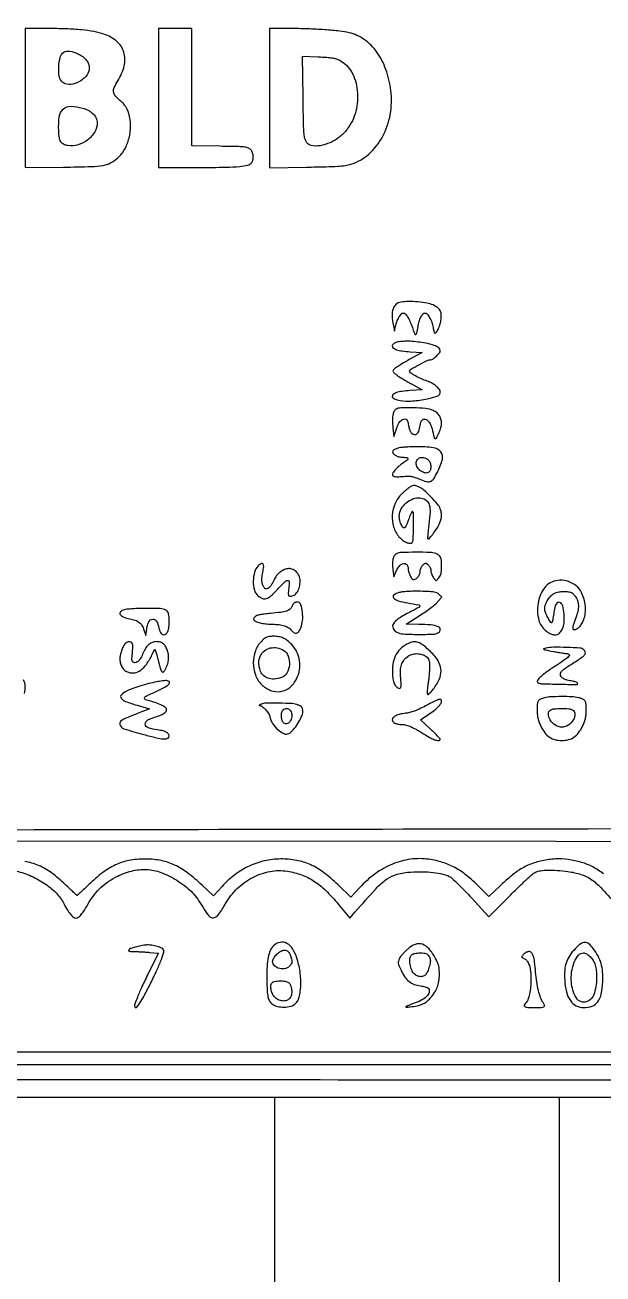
# Model space of a CAD drawing. Extents: x 8694 to 20248, y -4045 to 2404.
# Drawn here: x 16191 to 16624, y 1451 to 2386 of the extents above; entities that cross this region are included whole.
import ezdxf

# ---------------------------------------------------------------- set-up
doc = ezdxf.new("R2010")
doc.units = 0
doc.header["$MEASUREMENT"] = 0

msp = doc.modelspace()

# ---------------------------------------------------------------- linework, layer by layer
for points in [[(17154.08, 1784.58, 0.000056), (16535.22, 1783.66, 0.00011), (16044.21, 1782.76, 0.000012), (15622.27, 1781.89, 0.010904), (15602.16, 1781.41, 0.002847), (15593.45, 1780.96, 0.031703), (15590.01, 1780.55, 0.096658), (15588.26, 1779.86, 0.180943), (15587.37, 1778.66, 0.065836), (15587.11, 1776.99, 0.000374), (15586.76, 1761.02, 0.001592), (15586.43, 1742.79, 0.001011), (15586.17, 1721.56), (15585.58, 1666.56), (15575.83, 1656.56, 0.015065), (15568.13, 1648.17, 0.02801), (15562.49, 1640.86, 0.033962), (15558.88, 1634.74, 0.11674)], [(16706.83, 1616.65, -0.000074), (16292.85, 1616.75, -0.000235), (16016.67, 1616.99, -0.000209)], [(16190.27, 1885.24, 0.066076), (16190.86, 1890.86, 0.114842), (16189.68, 1895.38, 0.044119)], [(16624.09, 1750.15, 0.046636), (16616.05, 1755.42, 0.050955), (16607.67, 1758.82, 0.036288), (16597.76, 1760.94, 0.046426), (16588.05, 1761.38, 0.042443), (16578.13, 1760.06, 0.042824), (16568.65, 1757.1, 0.049514), (16560.3, 1752.67, 0.021259), (16557.77, 1750.83, 0.006976), (16554.2, 1747.91, 0.006936), (16550.32, 1744.56, 0.007791), (16546.69, 1741.23), (16538.17, 1733.17), (16530.75, 1740.73, 0.028734), (16521.62, 1749.02, 0.045279), (16512.82, 1754.91, 0.04885), (16503.63, 1758.81, 0.041419), (16493.34, 1761.12, 0.068497), (16479.6, 1761.14, 0.06347), (16465.99, 1757.49, 0.060032), (16453.07, 1750.28, 0.050613), (16441.4, 1739.84), (16434.91, 1732.73), (16425.1, 1742.15, 0.030277), (16414.33, 1751.29, 0.055414), (16404.41, 1757.13, 0.060957), (16394.14, 1760.32, 0.045711), (16382.33, 1761.35, 0.054399), (16370.26, 1759.98, 0.053891), (16358.73, 1756.04, 0.052361), (16348.02, 1749.59, 0.04622), (16338.38, 1740.82), (16331.93, 1733.75), (16323.63, 1741.56, 0.026607), (16312.66, 1750.84, 0.051497), (16302.84, 1756.79, 0.059093), (16292.98, 1760.11, 0.04877), (16281.94, 1761.32, 0.042291), (16269.91, 1760.44, 0.061551), (16259.7, 1757.5, 0.057828), (16250.07, 1752, 0.032462), (16239.73, 1743.31, -0.001841), (16236.01, 1739.76, -0.002978), (16232.81, 1736.78, -0.000512), (16229.96, 1734.16, -0.189376), (16229.71, 1734.06, -0.187172), (16229.45, 1734.16, -0.000642), (16226.94, 1736.49, -0.003326), (16224.11, 1739.15, -0.002065), (16220.82, 1742.31, 0.034179), (16210.66, 1750.9, 0.057097), (16200.95, 1756.45, 0.059657), (16190.55, 1759.51, 0.041326)], [(16182.83, 1752.66, -0.04839), (16194.05, 1749.16, -0.044736), (16204.7, 1743.51, -0.047195), (16213.53, 1736.48, -0.078765), (16219.25, 1728.93, 0.014158), (16222.18, 1723.79, 0.031523), (16224.76, 1720.09, 0.04028), (16226.98, 1717.72, 0.186332), (16228.7, 1717.06, 0.161047), (16230.6, 1717.69, 0.056044), (16232.74, 1719.68, 0.035364), (16235.3, 1723.14, 0.010952), (16238.67, 1728.7, -0.036883), (16242.86, 1734.87, -0.039209), (16247.84, 1740.23, -0.038959), (16253.62, 1744.77, -0.035509), (16260.22, 1748.52, -0.054528), (16272.01, 1752.65, -0.078894), (16283.01, 1753.43, -0.075959), (16294.01, 1750.75, -0.046736), (16305.83, 1744.54, -0.024559), (16311.62, 1740.35, -0.036), (16316.23, 1736.08, -0.035601), (16320.22, 1731.15, -0.023313), (16324.12, 1724.97, 0.044493), (16328.48, 1718.68, 0.269496), (16332.06, 1717.37, 0.196946), (16335.8, 1719.74, 0.024928), (16341.05, 1727.98, -0.071891), (16349.76, 1739.19, -0.071311), (16361.31, 1747.51, -0.07384), (16374.34, 1752.03, -0.087195), (16387.37, 1752.2, -0.046725), (16398, 1749.44, -0.056652), (16407.22, 1744.86, -0.050068), (16416.01, 1737.84, -0.026888), (16425.41, 1727.6), (16434.09, 1717.07), (16438.21, 1721.81, -0.006771), (16453.74, 1739.18, -0.051649), (16461.94, 1746.44, -0.09279), (16469.44, 1749.94, -0.046155), (16479.83, 1751.6, -0.021871), (16488.27, 1751.8, -0.02317), (16496.54, 1751.24, -0.024553), (16503.72, 1750.06, -0.065839), (16508.58, 1748.33, -0.065741), (16510.73, 1746.84, -0.007612), (16515.01, 1742.83, -0.008953), (16520.02, 1737.82, -0.006854), (16525.31, 1732.18), (16538.3, 1717.96), (16553.95, 1733.84, -0.005529), (16560.2, 1740.04, -0.007314), (16566.03, 1745.55, -0.005432), (16571.02, 1750.01, -0.069277), (16573.11, 1751.39, -0.075813), (16576.97, 1752.55, -0.029033), (16582.56, 1753.01, -0.024738), (16589.47, 1752.84, -0.015542), (16597.5, 1751.98, -0.040721), (16607.24, 1749.82, -0.073971), (16614.58, 1746.31, -0.053177), (16622.04, 1740.01, -0.012699), (16632.97, 1727.98, 0.002851)], [(15556.89, 1596.71, 0.033438), (15562.08, 1584.07, 0.052387), (15568.32, 1574.14, 0.0578), (15575.98, 1566.42, 0.0538), (15585.38, 1560.44, 0.013896), (15589.97, 1558.32, 0.039854), (15593.3, 1557.2, 0.038186), (15596.85, 1556.6, 0.011933), (15602.23, 1556.24, 0.01101), (15607.44, 1556.13, 0.031813), (15611.04, 1556.36, 0.035374), (15614.37, 1557.03, 0.016429), (15618.58, 1558.34, 0.038851), (15625.31, 1561.28, 0.03123), (15632.04, 1565.43, 0.030005), (15638.48, 1570.58, 0.028865), (15644.34, 1576.53), (15650.07, 1583.06), (15859.95, 1583.06), (16690.61, 1583.06)]]:
    msp.add_lwpolyline(points, format="xyb")
for points in [[(16190.83, 2330.99), (16190.83, 2278.92), (16219.58, 2279.31, 0.003577), (16240.49, 2279.75, 0.035015), (16249.28, 2280.61, 0.079244), (16254.89, 2282.51, 0.059449), (16260.26, 2286.21, 0.087139), (16265.38, 2292.6, 0.064985), (16268.66, 2301.03, 0.062676), (16269.75, 2310.34, 0.068679), (16268.43, 2319.34, 0.026463), (16267.36, 2322.4, 0.049939), (16266.14, 2324.71, 0.047025), (16264.43, 2326.82, 0.020892), (16261.81, 2329.27, -0.037912), (16258.23, 2332.86, -0.153151), (16257.03, 2335.67, -0.136414), (16257.58, 2338.86, -0.027777), (16260.33, 2343.94, 0.078616), (16265.05, 2355.21, 0.133574), (16264.78, 2365.35, 0.143969), (16259.5, 2373.45, 0.097404), (16249.83, 2378.9, 0.036027), (16242.47, 2380.75, 0.019159), (16233.16, 2382.02, 0.015656), (16221.69, 2382.79, 0.00854), (16207.58, 2383.04), (16190.83, 2383.06)], [(16290.83, 2331.06), (16290.83, 2279.06), (16321.08, 2279.08, 0.003113), (16341.31, 2279.23, 0.019507), (16351.64, 2279.77, 0.037261), (16357.68, 2280.78, 0.1766), (16360.55, 2282.7, 0.099049), (16361.53, 2284.82, 0.075895), (16361.75, 2287.38, 0.07323), (16361.19, 2289.97, 0.080499), (16359.92, 2292.2, 0.119563), (16358.1, 2293.59, 0.074746), (16355.5, 2294.29, 0.023603), (16350.67, 2294.63, 0.001614), (16336.92, 2294.88), (16315.83, 2295.2), (16315.83, 2339.13), (16315.83, 2383.06), (16303.33, 2383.06), (16290.83, 2383.06)], [(16373.83, 2330.97), (16373.83, 2278.87), (16401.58, 2279.3, 0.002248), (16416.36, 2279.6, 0.010093), (16425.01, 2279.99, 0.017024), (16430.74, 2280.56, 0.042956), (16434.83, 2281.46, 0.106043), (16448.29, 2289.1, 0.086885), (16458.58, 2302.09, 0.080957), (16464.37, 2318.71, 0.075026), (16464.8, 2336.75, 0.053372), (16461.08, 2352.51, 0.072012), (16454.28, 2365.46, 0.08134), (16444.89, 2374.78, 0.096315), (16433.52, 2379.96, 0.033214), (16426.62, 2381.14, 0.008391), (16415.28, 2382.12, 0.008504), (16402.22, 2382.8, 0.00838), (16389.08, 2383.04), (16373.83, 2383.06)], [(16230.41, 2364.16, -0.052091), (16233.94, 2362.09, -0.069244), (16236.61, 2359.49, -0.077036), (16238.26, 2356.51, -0.088285), (16238.83, 2353.31, -0.158892), (16237.2, 2348.3, -0.091299), (16232.55, 2343.9, -0.089149), (16226.51, 2341.36, -0.140624), (16220.95, 2341.69, -0.110328), (16218.49, 2343.22, -0.108914), (16216.9, 2345.66, -0.074037), (16216.11, 2349.34, -0.02649), (16216.05, 2354.72, -0.055764), (16217.12, 2361.59, -0.182921), (16219.77, 2365.25, -0.192238), (16224.08, 2366.14, -0.062212)], [(16426.52, 2359.25, -0.150455), (16435.39, 2350.53, -0.097686), (16439.69, 2336.7, -0.089411), (16438.56, 2321.13, -0.099391), (16432.03, 2307.56, -0.066332), (16426.41, 2301.86, -0.060099), (16419.3, 2297.61, -0.06326), (16411.8, 2295.35, -0.095933), (16405.01, 2295.52, -0.187238), (16401.92, 2297.57, -0.113389), (16400.23, 2301.69, -0.034486), (16399.45, 2310.06, -0.002857), (16399.03, 2331.94), (16398.63, 2362.31), (16410.48, 2361.87, -0.006834), (16416.79, 2361.54, -0.024172), (16420.83, 2361.08, -0.036482), (16423.82, 2360.37, -0.042542)], [(16233.81, 2323.47, -0.047573), (16238.47, 2321.59, -0.075281), (16241.94, 2319.06, -0.090515), (16244.08, 2316.01, -0.108002), (16244.83, 2312.59, -0.132338), (16242.98, 2305.73, -0.095245), (16237.75, 2299.72, -0.092402), (16230.5, 2295.94, -0.114746), (16222.93, 2295.43, -0.065764), (16219.57, 2296.44, -0.149885), (16217.59, 2298.18, -0.1034), (16216.51, 2301.19, -0.02239), (16215.98, 2306.72, -0.047849), (16216.44, 2316.97, -0.170547), (16219.43, 2322.72, -0.19706), (16225.02, 2324.86, -0.066276)], [(16472.35, 2178.23, 0.134036), (16468.66, 2176.52, 0.141587), (16466.44, 2173.21, 0.091955), (16465.79, 2167.98, 0.033541), (16466.72, 2160.56), (16467.5, 2156.56), (16468.25, 2160.19, -0.044134), (16469.28, 2163.6, -0.04103), (16470.91, 2166.87, -0.041633), (16472.72, 2169.37, -0.218303), (16474.23, 2170.06, -0.223222), (16475.76, 2169.34, -0.038541), (16477.65, 2166.67, -0.034431), (16479.58, 2162.85, -0.021657), (16481.33, 2158.16, 0.017063), (16482.68, 2154.46, 0.426206), (16483.58, 2154.1, 0.243901), (16484.4, 2155.12, 0.009996), (16485.22, 2159.91, -0.033727), (16486.07, 2163.75, -0.045931), (16487.38, 2167.04, -0.054368), (16488.89, 2169.36, -0.224709), (16490.37, 2170.06, -0.221045), (16492.03, 2169.29, -0.046806), (16493.89, 2166.6, -0.04451), (16495.49, 2163.06, -0.046721), (16496.41, 2159.34, 0.018465), (16496.72, 2157.7, 0.028714), (16497.12, 2156.32, 0.027979), (16497.54, 2155.29, 0.287929), (16497.92, 2155.06, 0.265124), (16499.06, 2155.71, 0.029964), (16500.48, 2158.47, 0.033392), (16501.72, 2161.91, 0.036165), (16502.46, 2165.39, 0.052983), (16502.57, 2169.18, 0.109498), (16501.72, 2172.01, 0.108968), (16499.75, 2174.21, 0.052145), (16496.44, 2176.11, 0.062281), (16491.96, 2177.46, 0.020025), (16485.06, 2178.35, 0.020575), (16477.91, 2178.68, 0.043041)], [(16468.58, 2147.9, 0.0414), (16467.52, 2147.41, 0.049774), (16466.64, 2146.78, 0.057413), (16466.02, 2146.11, 0.15799), (16465.83, 2145.51, 0.23969), (16466.65, 2143.89, 0.079234), (16469.1, 2142.64, 0.046657), (16473.22, 2141.72, 0.015804), (16479.33, 2141.13), (16488.33, 2140.56), (16478.6, 2135.17, 0.006326), (16474.76, 2132.97, 0.007975), (16471.27, 2130.84, 0.006524), (16468.4, 2128.97, 0.061469), (16467.29, 2128.02, 0.053711), (16466.5, 2126.93, 0.231434), (16466.45, 2126.15, 0.124589), (16467.05, 2125.33, 0.012244), (16469.01, 2123.81, 0.018133), (16470.81, 2122.57, 0.005076), (16473.7, 2120.78, 0.005113), (16477.02, 2118.82, 0.005359), (16480.33, 2116.96), (16488.33, 2112.56), (16479.33, 2111.98, 0.01579), (16473.19, 2111.4, 0.04728), (16469.09, 2110.47, 0.081091), (16466.65, 2109.21, 0.237098), (16465.83, 2107.57, 0.197245), (16466.08, 2106.95, 0.052893), (16466.92, 2106.26, 0.044887), (16468.13, 2105.62, 0.032542), (16469.58, 2105.11, 0.07731), (16478.22, 2104.1, 0.036321), (16489.42, 2105.34, 0.031099), (16499.47, 2107.86, 0.326813), (16501.83, 2111.08, 0.175143), (16501.12, 2113.04, 0.047024), (16498.73, 2115.41, 0.044813), (16495.53, 2117.61, 0.050277), (16492.1, 2119.09, -0.028676), (16487.73, 2120.77, -0.023831), (16483.3, 2123.03, -0.017051), (16479.54, 2125.36, -0.250923), (16478.83, 2126.68, -0.271388), (16479.53, 2127.88, -0.005654), (16485.85, 2131.33, -0.00925), (16492.04, 2134.47, -0.113271), (16494.61, 2135.06, 0.162992), (16496.34, 2135.64, 0.030442), (16498.93, 2137.85, 0.030096), (16501.23, 2140.36, 0.172283), (16501.83, 2142.03, 0.23032), (16500.97, 2143.8, 0.064244), (16498.25, 2145.42, 0.04452), (16493.97, 2146.84, 0.019882), (16488.14, 2147.96, 0.015794), (16481.98, 2148.7, 0.022862), (16476.51, 2148.94, 0.026231), (16471.93, 2148.68, 0.060542)], [(16468.66, 2098.02, 0.156162), (16467.17, 2096.38, 0.064664), (16466.3, 2093.48, 0.046787), (16466.01, 2089.43, 0.022154), (16466.36, 2084.2), (16467.1, 2077.56), (16469.07, 2083.38, -0.018786), (16470.11, 2086.12, -0.041731), (16471.16, 2088.1, -0.055869), (16472.26, 2089.47, -0.088086), (16473.51, 2090.32, -0.087955), (16475.38, 2090.8, -0.233745), (16476.62, 2090.3, -0.123409), (16477.49, 2088.65, -0.019801), (16478.21, 2085.05, 0.049677), (16478.93, 2082.32, 0.095285), (16480.11, 2080.39, 0.126041), (16481.66, 2079.36, 0.131355), (16483.49, 2079.23, 0.163573), (16484.6, 2079.86, 0.084009), (16485.46, 2081.22, 0.040499), (16486.26, 2083.69, 0.00768), (16487.3, 2088.31, -0.249717), (16489.15, 2090.54, -0.283794), (16491.86, 2090.09, -0.11197), (16494.77, 2086.09, -0.064504), (16496.41, 2080.34, 0.020075), (16496.73, 2078.7, 0.030961), (16497.14, 2077.32, 0.031608), (16497.59, 2076.3, 0.279846), (16497.99, 2076.06, 0.280653), (16499.15, 2076.77, 0.018371), (16500.9, 2080.48, 0.025778), (16502.35, 2084.45, 0.073112), (16502.81, 2087.36, 0.072993), (16502.36, 2090.6, 0.080386), (16501, 2093.45, 0.079066), (16498.78, 2095.77, 0.067631), (16495.85, 2097.44, 0.07583), (16490.92, 2098.58, 0.014067), (16481.6, 2099.05, 0.011438), (16472.23, 2099.04, 0.126688)], [(16470.13, 2068.95, 0.024651), (16468.85, 2068.51, 0.026818), (16467.66, 2067.96, 0.02765), (16466.7, 2067.38, 0.105212), (16466.22, 2066.88, 0.307928), (16466.28, 2065.38, 0.09307), (16468.05, 2063.76, 0.069389), (16470.88, 2062.49, 0.070413), (16473.94, 2062.06, -0.029569), (16476.86, 2061.89, -0.333599), (16477.65, 2061.13, -0.278103), (16477.21, 2060.02, -0.024049), (16474.58, 2058.21, 0.034671), (16471.19, 2055.77, 0.038526), (16468.29, 2052.97, 0.039677), (16466.31, 2050.33, 0.237232), (16466.15, 2048.67, 0.179357), (16466.78, 2047.95, 0.092266), (16467.95, 2047.57, 0.043859), (16469.94, 2047.5, 0.008597), (16473.53, 2047.73, -0.016386), (16477.45, 2047.93, -0.043821), (16480.23, 2047.74, -0.043889), (16482.94, 2047.06, -0.016479), (16486.6, 2045.66, 0.032356), (16491.64, 2043.91, 0.163027), (16494.57, 2044.07, 0.154865), (16496.9, 2045.97, 0.02838), (16499.71, 2050.85, 0.050623), (16503.41, 2060.54, 0.241459), (16502.21, 2066.15, 0.193361), (16496.59, 2069.26, 0.032735), (16484.11, 2069.97, 0.007557), (16479.75, 2069.87, 0.008482), (16475.55, 2069.63, 0.007895), (16472, 2069.32, 0.044383)], [(16492.83, 2060.06, -0.103436), (16494.18, 2057.99, -0.079547), (16494.76, 2055.34, -0.084698), (16494.47, 2052.8, -0.150033), (16493.33, 2051.06, -0.217556), (16490.66, 2050.34, -0.113587), (16487.42, 2051.67, -0.100072), (16484.77, 2054.49, -0.139719), (16483.83, 2057.79, -0.168271), (16484.72, 2060.37, -0.16583), (16487.02, 2061.86, -0.141713), (16490.06, 2061.76, -0.11777)], [(16479.33, 2039.9, 0.038564), (16478.29, 2039.22, 0.009008), (16476.66, 2037.92, 0.009236), (16474.83, 2036.35, 0.008946), (16473.04, 2034.69, 0.098052), (16468.06, 2027.56, 0.087283), (16465.9, 2018.76, 0.08908), (16466.88, 2009.91, 0.108346), (16470.91, 2002.62, 0.047061), (16473.59, 2000.09, 0.062962), (16476.47, 1998.37, 0.08123), (16479.02, 1997.73, 0.221477), (16480.72, 1998.35, 0.189453), (16481.57, 2000.3, 0.004984), (16481.82, 2009.92, 0.004844), (16481.89, 2019.56, 0.198172), (16481.1, 2021.45, 0.47904), (16480.71, 2021.41, 0.024463), (16479.97, 2020.13, 0.02413), (16479.14, 2018.28, 0.013164), (16478.28, 2015.93, -0.01428), (16477.4, 2013.51, -0.019917), (16476.46, 2011.4, -0.016751), (16475.57, 2009.75, -0.182749), (16475, 2009.28, -0.35218), (16473.59, 2009.81, -0.049496), (16472.17, 2012.82, -0.047888), (16471.24, 2016.56, -0.08377), (16471.3, 2019.74, -0.109045), (16473.39, 2024.67, -0.081814), (16477.56, 2028.86, -0.084021), (16482.74, 2031.4, -0.126993), (16487.73, 2031.58, -0.11614), (16491.51, 2029.76, -0.153855), (16493.62, 2026.6, -0.084297), (16494.22, 2021.26, -0.018662), (16493.37, 2012.06, 0.00503), (16492.88, 2008, 0.007882), (16492.56, 2004.5, 0.003062), (16492.34, 2001.51, 0.218438), (16492.51, 2001.06, 0.43027), (16493.44, 2001.09, 0.013291), (16496.15, 2004.35, 0.021914), (16498.86, 2008.1, 0.032523), (16500.86, 2011.63, 0.036111), (16502.15, 2014.87, 0.056587), (16502.73, 2017.81, 0.060795), (16502.61, 2020.65, 0.050246), (16501.82, 2023.57, 0.08557), (16499.76, 2027.06, 0.016945), (16494.86, 2032.44, 0.017117), (16489.6, 2037.48, 0.082434), (16486.11, 2039.7, 0.01289), (16483.61, 2040.68, 0.079939), (16482.26, 2040.94, 0.104274), (16481.06, 2040.72, 0.029177)], [(16365.47, 1980.79, 0.128572), (16362.72, 1976.09, 0.066166), (16361.75, 1969.3, 0.067137), (16362.58, 1962.63, 0.151628), (16365.25, 1958.37, 0.084192), (16368.55, 1956.38, 0.173509), (16371.51, 1956.29, 0.105708), (16374.86, 1958.23, 0.02143), (16379.79, 1963.07, -0.00827), (16385.35, 1968.84, -0.169373), (16387.5, 1969.88, -0.448382), (16388.61, 1968.9, -0.02898), (16388.33, 1964.06, 0.007526), (16387.98, 1960.66, 0.061408), (16388.04, 1959.11, 0.181582), (16388.47, 1958.36, 0.174854), (16389.29, 1958.06, 0.137815), (16392.34, 1958.91, 0.113484), (16394.76, 1961.28, 0.088966), (16396.31, 1965.02, 0.054067), (16396.83, 1969.79, 0.108247), (16396.05, 1973.34, 0.094453), (16393.83, 1976.45, 0.100116), (16390.76, 1978.39, 0.140163), (16387.54, 1978.66, 0.058222), (16384.32, 1977.63, 0.065538), (16381.56, 1975.92, 0.062198), (16379.23, 1973.46, 0.045328), (16377.28, 1970.24, -0.020803), (16375.24, 1966.45, -0.071926), (16373.49, 1964.29, -0.148685), (16371.93, 1963.54, -0.215582), (16370.48, 1963.94, -0.114489), (16369.09, 1965.76, -0.072023), (16368.35, 1968.34, -0.055408), (16368.27, 1971.68, -0.029457), (16368.87, 1975.78, 0.023781), (16369.57, 1980.2, 0.17828), (16369.07, 1982.23, 0.393003), (16367.74, 1982.54, 0.065652)], [(16469.13, 1989.86, 0.139383), (16467.41, 1988.34, 0.086024), (16466.37, 1985.83, 0.061551), (16466.01, 1982.31, 0.02915), (16466.38, 1977.77), (16467.11, 1972.56), (16468.9, 1976.74, -0.04769), (16470.6, 1979.85, -0.090981), (16472.59, 1981.88, -0.13815), (16474.6, 1982.59, -0.191396), (16476.39, 1982.01, -0.061286), (16476.94, 1981.42, -0.044075), (16477.41, 1980.66, -0.044591), (16477.72, 1979.84, -0.069813), (16477.83, 1979.09, 0.063153), (16478.13, 1976.69, 0.037728), (16479.05, 1973.98, 0.035935), (16480.26, 1971.63, 0.165896), (16481.42, 1970.66, 0.219983), (16483.1, 1970.77, 0.089538), (16484.92, 1972.25, 0.077949), (16486.34, 1974.51, 0.101017), (16486.83, 1976.9, -0.059432), (16486.97, 1978.13, -0.042113), (16487.41, 1979.45, -0.042446), (16488.06, 1980.66, -0.065029), (16488.83, 1981.56, -0.020664), (16490.11, 1982.63, -0.164695), (16490.83, 1982.87, -0.164695), (16491.55, 1982.63, -0.020664), (16492.83, 1981.56, -0.063334), (16493.59, 1980.67, -0.041931), (16494.24, 1979.48, -0.041851), (16494.68, 1978.19, -0.061905), (16494.83, 1977.02, 0.059137), (16494.97, 1975.8, 0.03446), (16495.41, 1974.39, 0.034002), (16496.06, 1973.02, 0.048247), (16496.83, 1971.92), (16498.83, 1969.56), (16500.83, 1971.92, 0.061266), (16501.79, 1973.39, 0.05724), (16502.4, 1975.09, 0.042177), (16502.72, 1977.29, 0.015819), (16502.81, 1980.42, 0.015432), (16502.66, 1984.99, 0.090133), (16502.08, 1987.31, 0.139887), (16500.84, 1988.78, 0.057001), (16498.49, 1990, 0.084162), (16494.22, 1990.84, 0.008017), (16483.55, 1990.96, 0.007103), (16472.78, 1990.76, 0.104638)], [(16585.33, 1968.66, 0.099969), (16581.03, 1965.62, 0.072345), (16577.66, 1960.82, 0.064097), (16575.48, 1954.65, 0.051035), (16574.7, 1947.62, 0.044248), (16575.13, 1942.33, 0.066222), (16576.51, 1937.91, 0.071518), (16578.89, 1934.25, 0.062776), (16582.3, 1931.22, 0.064437), (16585.68, 1929.49, 0.128854), (16588.64, 1929.24, 0.145066), (16591.12, 1930.46, 0.09075), (16593.08, 1933.06, 0.089879), (16594.59, 1938.23, 0.047598), (16594.65, 1944.94, 0.046765), (16593.56, 1950.97, 0.237299), (16591.33, 1953.42, 0.227283), (16589.85, 1953.3, 0.13852), (16588.61, 1952.02, 0.067866), (16587.61, 1949.33, 0.020307), (16586.82, 1945.02, -0.00644), (16586.45, 1942.62, -0.009373), (16586.06, 1940.51, -0.005473), (16585.68, 1938.76, -0.14088), (16585.44, 1938.34, -0.471764), (16584.66, 1938.42, -0.017244), (16582.85, 1941.31, -0.024889), (16581.18, 1944.57, -0.052114), (16580.28, 1947.27, -0.109613), (16580.29, 1950.2, -0.05688), (16581.49, 1953.66, -0.054335), (16583.55, 1956.98, -0.068734), (16586.15, 1959.49, -0.049809), (16587.78, 1960.45, -0.047424), (16589.59, 1961.09, -0.039773), (16591.76, 1961.44, -0.020941), (16594.49, 1961.56, -0.016639), (16597.57, 1961.46, -0.065524), (16599.42, 1961.09, -0.087825), (16600.83, 1960.31, -0.045471), (16602.28, 1958.9, -0.072061), (16604.33, 1955.69, -0.081551), (16605.27, 1952.15, -0.070936), (16605.09, 1948.11, -0.039992), (16603.8, 1943.37, 0.004972), (16601.81, 1937.69, 0.038117), (16601.12, 1934.96, 0.127248), (16601.22, 1933.6, 0.319847), (16601.99, 1933.06, 0.127654), (16604.02, 1933.59, 0.071381), (16606.06, 1935.14, 0.059713), (16607.91, 1937.54, 0.043656), (16609.38, 1940.57, 0.065432), (16610.49, 1945.21, 0.047658), (16610.53, 1950.52, 0.046172), (16609.55, 1955.94, 0.050964), (16607.61, 1960.89, 0.100568), (16603.68, 1965.8, 0.090086), (16597.99, 1969.02, 0.089705), (16591.52, 1970.04, 0.09858)], [(16470.83, 1960.79, 0.092934), (16467.06, 1958.96, 0.43565), (16466.82, 1956.83, 0.147013), (16470.19, 1954.68, 0.02653), (16477.51, 1953.01, -0.002737), (16485.74, 1951.54, -0.26684), (16486.61, 1950.8, -0.374177), (16486.26, 1949.89, -0.004082), (16479.83, 1946.57, 0.02342), (16471.01, 1941.58, 0.10382), (16466.75, 1937.46, 0.263305), (16466.47, 1934.02, 0.169129), (16469.33, 1931.07, 0.10378), (16474.04, 1929.82, 0.01165), (16485.18, 1929.49, 0.010868), (16496.37, 1929.67, 0.120196), (16500.64, 1930.88, 0.283137), (16501.85, 1933.08, 0.290198), (16500.42, 1935.11, 0.073533), (16494.69, 1936.54, 0.023001), (16485.83, 1937.01), (16476.33, 1937.07), (16486.83, 1943.87, 0.009246), (16491.05, 1946.72, 0.009935), (16495.07, 1949.65, 0.009539), (16498.42, 1952.31, 0.045681), (16500.14, 1954.02), (16502.96, 1957.37), (16500.92, 1959.41, 0.091982), (16499.32, 1960.51, 0.063075), (16497.21, 1961.15, 0.030727), (16493.8, 1961.5, 0.004894), (16487.11, 1961.73, 0.00888), (16481.99, 1961.76, 0.011631), (16477.32, 1961.6, 0.012549), (16473.41, 1961.28, 0.039593)], [(16265.08, 1947.94, 0.112571), (16262.31, 1946.41, 0.360675), (16262.02, 1944.47, 0.168558), (16264.36, 1942.53, 0.043739), (16269.15, 1941.19, -0.036994), (16273.39, 1940.07, -0.082106), (16276.31, 1938.49, -0.093171), (16278.35, 1936.19, -0.058691), (16279.82, 1932.91), (16281.18, 1928.56), (16281.93, 1933.37, -0.0184), (16282.31, 1935.32, -0.019366), (16282.82, 1937.2, -0.019417), (16283.39, 1938.78, -0.077624), (16283.92, 1939.67, -0.140642), (16285.47, 1940.73, -0.145628), (16287.33, 1940.78, -0.138788), (16288.99, 1939.8, -0.124004), (16289.97, 1938.06, 0.005061), (16291.41, 1933, 0.045393), (16292.26, 1930.85, 0.116515), (16293.16, 1929.78, 0.124473), (16294.42, 1929.26, 0.214012), (16296.25, 1929.79, 0.117467), (16297.66, 1931.7, 0.070736), (16298.55, 1935.01, 0.030177), (16298.83, 1939.61, 0.055874), (16298.22, 1945.01, 0.215825), (16296.23, 1947.64, 0.114926), (16292.03, 1948.8, 0.011597), (16281.58, 1948.97, 0.006318), (16276.27, 1948.87, 0.007545), (16271.26, 1948.63, 0.006616), (16267.06, 1948.31, 0.04813)], [(16393.01, 1953.37, 0.09845), (16392.44, 1953, 0.0376), (16391.81, 1952.29, 0.035424), (16391.23, 1951.4, 0.03634), (16390.78, 1950.44, -0.134278), (16389.27, 1948.37, -0.089959), (16386.68, 1946.97, -0.047314), (16382.32, 1945.99, -0.010303), (16374.65, 1945.19, 0.00867), (16369.97, 1944.71, 0.022842), (16366.65, 1944.16, 0.030675), (16364.33, 1943.51, 0.113572), (16363.05, 1942.71, 0.038241), (16362.34, 1941.89, 0.108683), (16362.04, 1941.2, 0.149267), (16362.1, 1940.58, 0.098361), (16362.5, 1939.99, 0.119126), (16364.28, 1938.9, 0.02604), (16367.78, 1937.97, 0.026133), (16371.99, 1937.32, 0.024434), (16376.33, 1937.08, -0.028788), (16381.17, 1936.78, -0.049516), (16385.1, 1935.91, -0.060325), (16388.19, 1934.46, -0.083071), (16390.48, 1932.43, 0.080579), (16392.41, 1930.7, 0.21895), (16394.19, 1930.45, 0.172852), (16395.84, 1931.67, 0.049258), (16397.37, 1934.51, 0.077382), (16398.67, 1939.77, 0.048375), (16398.6, 1946.12, 0.048604), (16397.47, 1951.63, 0.263129), (16395.33, 1953.65, 0.0607), (16394.85, 1953.7, 0.02926), (16394.23, 1953.67, 0.028496), (16393.59, 1953.55, 0.036287)], [(16367.82, 1924.29, 0.110388), (16363.31, 1917.18, 0.086684), (16361.74, 1908.17, 0.086668), (16363.32, 1899.16, 0.110281), (16367.83, 1892.06, 0.103523), (16374.75, 1887.53, 0.133698), (16382.27, 1886.73, 0.134111), (16389.14, 1889.84, 0.10447), (16394.26, 1896.29, 0.075103), (16396.39, 1902.89, 0.076864), (16396.45, 1909.77, 0.077462), (16394.44, 1916.3, 0.078078), (16390.53, 1921.89, 0.033673), (16387.26, 1924.87, 0.062543), (16384.2, 1926.73, 0.06529), (16380.86, 1927.73, 0.040076), (16376.76, 1928.06, 0.022675), (16373.73, 1927.92, 0.077313), (16371.82, 1927.44, 0.075599), (16370.12, 1926.4, 0.021067)], [(16265.62, 1922.31, 0.066752), (16264.22, 1920.17, 0.031562), (16262.99, 1917.1, 0.031285), (16262.11, 1913.79, 0.048814), (16261.83, 1910.86, 0.069017), (16262.28, 1907.62, 0.076199), (16263.59, 1904.73, 0.080069), (16265.64, 1902.49, 0.088376), (16268.22, 1901.09, 0.124398), (16272.94, 1900.76, 0.114899), (16277.41, 1902.67, 0.082067), (16281.69, 1907.06, 0.035918), (16285.86, 1914.06), (16288.12, 1918.55), (16289.4, 1914.06, -0.00158), (16289.97, 1912.03, -0.000971), (16290.63, 1909.63, -0.000974), (16291.27, 1907.26, -0.001741), (16291.79, 1905.31, 0.024336), (16292.76, 1902.22, 0.225499), (16293.74, 1901.27, 0.327787), (16294.81, 1901.61, 0.041372), (16296.17, 1903.81, 0.044328), (16297.63, 1907.46, 0.05413), (16298.3, 1911.07, 0.056752), (16298.16, 1914.6, 0.057295), (16297.24, 1918, 0.043045), (16295.77, 1920.91, 0.094488), (16294.1, 1922.74, 0.102916), (16291.96, 1923.73, 0.057829), (16289.12, 1924.06, 0.088775), (16286.18, 1923.53, 0.089276), (16283.61, 1922.02, 0.072915), (16281.35, 1919.42, 0.038252), (16279.32, 1915.63, -0.023125), (16277.42, 1911.82, -0.068455), (16275.66, 1909.49, -0.117206), (16273.95, 1908.43, -0.173779), (16272.2, 1908.47, -0.14365), (16271.39, 1909.09, -0.120116), (16270.97, 1910.09, -0.055322), (16270.89, 1911.81, -0.009651), (16271.17, 1915.05, 0.011386), (16271.36, 1917.44, 0.013543), (16271.43, 1919.7, 0.012369), (16271.4, 1921.59, 0.080515), (16271.2, 1922.53, 0.167687), (16270.28, 1923.62, 0.145701), (16268.82, 1924, 0.11699), (16267.13, 1923.53, 0.088487)], [(16384.62, 1917.43, -0.168993), (16388, 1913.12, -0.105214), (16388.77, 1906.68, -0.10729), (16386.85, 1900.58, -0.181287), (16382.79, 1897.19, -0.067834), (16377.36, 1896.09, -0.101328), (16372.57, 1896.76, -0.119346), (16368.97, 1899.1, -0.121936), (16366.88, 1902.81, -0.020236), (16366.1, 1906.15, -0.057035), (16365.91, 1908.53, -0.062065), (16366.28, 1910.78, -0.027481), (16367.29, 1913.62, -0.130749), (16370.09, 1917.27, -0.110102), (16374.52, 1919.33, -0.101719), (16379.71, 1919.4, -0.096087)], [(16476.7, 1922.05, 0.076469), (16471.63, 1918.29, 0.085003), (16468.15, 1913.3, 0.076732), (16466.29, 1907, 0.049405), (16466.02, 1899.38, 0.037347), (16466.61, 1895.13, 0.06901), (16467.81, 1891.86, 0.096945), (16469.48, 1889.79, 0.175703), (16471.51, 1889.06, 0.287715), (16472.15, 1889.46, 0.089865), (16472.47, 1890.62, 0.037175), (16472.51, 1892.79, 0.00657), (16472.22, 1896.86, -0.027711), (16472.06, 1902.66, -0.071548), (16472.77, 1906.78, -0.088088), (16474.49, 1910.02, -0.059952), (16477.44, 1912.97, -0.097129), (16480.5, 1914.54, -0.06963), (16484.32, 1915.08, -0.069684), (16488.14, 1914.55, -0.097652), (16491.19, 1912.99, -0.04837), (16492.59, 1911.65, -0.094158), (16493.36, 1910.31, -0.067901), (16493.73, 1908.51, -0.016061), (16493.83, 1905.43, -0.014605), (16493.75, 1902.83, -0.007026), (16493.51, 1899.51, -0.006959), (16493.16, 1896.05, -0.009893), (16492.75, 1892.99, 0.007318), (16492.36, 1890.24, 0.009799), (16492.1, 1887.74, 0.007306), (16491.95, 1885.65, 0.094779), (16492.05, 1884.88, 0.526881), (16492.98, 1884.61, 0.039504), (16495.22, 1886.78, 0.031906), (16497.89, 1890.23, 0.024058), (16500.38, 1894.33, 0.097153), (16502.36, 1900.64, 0.117138), (16501.61, 1906.8, 0.091341), (16497.86, 1913.08, 0.040687), (16490.92, 1919.81, 0.034253), (16486.92, 1922.66, 0.099054), (16483.74, 1923.84, 0.111309), (16480.58, 1923.63, 0.049847)], [(16580.83, 1919.19, 0.047702), (16579.32, 1918.73, 0.659806), (16579.32, 1918.32, 0.054644), (16580.84, 1917.83, 0.002393), (16586.33, 1916.77, 0.003196), (16589.9, 1916.11, 0.004141), (16593.18, 1915.56, 0.003139), (16595.94, 1915.14, 0.036788), (16597.02, 1915.06, -0.220356), (16598.41, 1914.42, -0.375736), (16598.39, 1913.22, -0.058625), (16595.71, 1910.86, -0.008193), (16589.55, 1906.77, 0.010334), (16581.92, 1901.64, 0.032392), (16577.1, 1897.77, 0.057173), (16574.68, 1894.98, 0.425448), (16575, 1893.44, 0.132621), (16577.8, 1892.58, 0.003649), (16590.65, 1892.22, 0.001993), (16603.99, 1891.99, 0.417953), (16604.83, 1892.82, 0.264587), (16604.59, 1893.24, 0.03726), (16603.66, 1893.7, 0.034444), (16602.38, 1894.12, 0.022729), (16600.86, 1894.44, -0.025783), (16596.83, 1895.3, -0.064127), (16594.05, 1896.44, -0.09941), (16592.41, 1897.87, -0.165648), (16591.83, 1899.58, -0.14311), (16592.3, 1901.21, -0.079622), (16593.69, 1902.77, -0.026496), (16596.74, 1905, -0.002144), (16605.08, 1910.4, 0.01941), (16608.82, 1913.01, 0.108001), (16610.41, 1914.86, 0.228874), (16610.48, 1916.48, 0.118309), (16609.24, 1918.14, 0.158546), (16606.64, 1919.17, 0.006639), (16596.56, 1919.68, 0.01153), (16586.71, 1919.82, 0.048379)], [(16289.33, 1893.9, 0.016818), (16283.5, 1892.6, 0.010947), (16276.87, 1890.74, 0.010681), (16270.72, 1888.71, 0.032899), (16266.7, 1886.99, 0.080025), (16262.95, 1884.25, 0.372611), (16262.78, 1881.78, 0.142328), (16266.05, 1879.34, 0.017302), (16274.65, 1876.44), (16283.98, 1873.66), (16275.45, 1870.41, 0.018075), (16263.41, 1865.32, 0.364155), (16261.85, 1861.98, 0.256214), (16264.88, 1858.81, 0.011858), (16279.71, 1854.52, 0.005572), (16289.24, 1852.11, 0.034), (16294.25, 1851.27, 0.079295), (16297.1, 1851.43, 0.252029), (16298.5, 1852.64, 0.206907), (16298.42, 1854.44, 0.140814), (16297.03, 1856, 0.079872), (16294.21, 1857.2, 0.031344), (16290.03, 1857.96, -0.050389), (16282.99, 1859.52, -0.312426), (16280.88, 1862.32, -0.297427), (16282.73, 1865.42, -0.048076), (16289.62, 1868, 0.037318), (16292.37, 1868.97, 0.047982), (16294.7, 1870.27, 0.056238), (16296.32, 1871.68, 0.187675), (16296.83, 1872.98, 0.223606), (16296.04, 1874.65, 0.059783), (16293.49, 1876.29, 0.032753), (16288.95, 1878.14, 0.007605), (16281.08, 1880.62, -0.242662), (16280.23, 1881.44, -0.305521), (16280.51, 1882.47, -0.064823), (16282.73, 1883.93, -0.010649), (16287.41, 1886.1, 0.012635), (16293.43, 1888.9, 0.040404), (16297.23, 1891.19, 0.089968), (16298.92, 1892.95, 0.421172), (16298.66, 1894.18, 0.081783), (16297.38, 1894.73, 0.067359), (16295.9, 1894.88, 0.033413), (16293.67, 1894.66, 0.005306)], [(16490.83, 1875.96, -0.011079), (16486.14, 1873.63, -0.02104), (16482.26, 1872, -0.025805), (16478.9, 1870.95, -0.037029), (16475.83, 1870.4, 0.030706), (16471.76, 1869.72, 0.055706), (16468.58, 1868.6, 0.077197), (16466.52, 1867.18, 0.206122), (16465.83, 1865.57, 0.19183), (16466.37, 1864.22, 0.089115), (16467.91, 1863.08, 0.067519), (16470.23, 1862.31, 0.045249), (16473.01, 1862.04, -0.06678), (16476.31, 1861.57, -0.035657), (16480.2, 1860.18, -0.027243), (16484.89, 1857.79, -0.012548), (16490.73, 1854.21, 0.024748), (16494.94, 1851.77, 0.048537), (16498.53, 1850.34, 0.084727), (16500.95, 1850.07, 0.397898), (16501.83, 1851, 0.189804), (16501.6, 1851.58, 0.004939), (16499.64, 1853.64, 0.009764), (16497.23, 1856.03, 0.006436), (16494.37, 1858.68), (16486.91, 1865.44), (16493.29, 1869.72, 0.017645), (16497.48, 1872.75, 0.037747), (16500.44, 1875.43, 0.050522), (16502.26, 1877.79, 0.140029), (16502.83, 1879.78, 0.338663), (16502.16, 1880.66, 0.144167), (16500.58, 1880.63, 0.038918), (16497.39, 1879.33, 0.005042)], [(16579.98, 1882.06, 0.050838), (16576.93, 1881.01, 0.152202), (16575.31, 1879.54, 0.114185), (16574.56, 1877.13, 0.022685), (16574.42, 1872.59, 0.021463), (16574.61, 1869.25, 0.033134), (16575.09, 1866.4, 0.033391), (16575.94, 1863.65, 0.022245), (16577.25, 1860.62, 0.047433), (16580.23, 1855.77, 0.082727), (16583.64, 1852.52, 0.088281), (16587.75, 1850.68, 0.061031), (16592.83, 1850.06, 0.061031), (16597.9, 1850.68, 0.088281), (16602.02, 1852.52, 0.082727), (16605.43, 1855.77, 0.047433), (16608.4, 1860.62, 0.022245), (16609.72, 1863.65, 0.033391), (16610.57, 1866.4, 0.033134), (16611.05, 1869.25, 0.021463), (16611.24, 1872.59, 0.022813), (16611.09, 1877.21, 0.122617), (16610.3, 1879.57, 0.153419), (16608.59, 1881.02, 0.042232), (16605.2, 1882.11, 0.046573), (16600.51, 1882.75, 0.01094), (16592.59, 1882.91, 0.010935), (16584.67, 1882.72, 0.046655)], [(16367.33, 1877.06, 0.021543), (16366.63, 1876.72, 0.088216), (16366.26, 1876.43, 0.388596), (16366.26, 1876.24, 0.191087), (16366.5, 1876.13, -0.148121), (16368.61, 1875.35, -0.046937), (16371.11, 1873.06, -0.04699), (16373.25, 1870.2, -0.090717), (16374.26, 1867.54, 0.101758), (16376.26, 1862.67, 0.066458), (16380.3, 1858.09, 0.073103), (16384.86, 1855.18, 0.236216), (16388.36, 1855.32, 0.09022), (16391.67, 1858.03, 0.034893), (16395.2, 1862.82, 0.034461), (16397.99, 1867.97, 0.107437), (16398.83, 1871.81, 0.03822), (16398.68, 1873.67, 0.118659), (16398.21, 1874.82, 0.108611), (16397.24, 1875.69, 0.029267), (16395.36, 1876.61, 0.084295), (16390.94, 1877.63, 0.010845), (16381.2, 1878, 0.010256), (16371.43, 1877.96, 0.095501)], [(16390.03, 1871.52, -0.139632), (16390.6, 1867.76, -0.124491), (16389.15, 1864.09, -0.199528), (16386.64, 1862.54, -0.280062), (16384.27, 1863.5, -0.098092), (16383.26, 1865.62, -0.055513), (16382.87, 1868.45, -0.056626), (16383.11, 1871.15, -0.147283), (16384.03, 1872.86, -0.112653), (16385.6, 1873.85, -0.140014), (16387.31, 1873.95, -0.133581), (16388.88, 1873.12, -0.098397)], [(16600.89, 1873.02, -0.272973), (16602.76, 1869.95, -0.142097), (16601.53, 1865.48, -0.108767), (16597.68, 1861.5, -0.147634), (16592.92, 1860.06, -0.143599), (16588.11, 1861.47, -0.107086), (16584.17, 1865.4, -0.139746), (16582.82, 1869.85, -0.271806), (16584.58, 1872.98, -0.113995), (16587.2, 1873.79, -0.017661), (16592.67, 1874, -0.018088), (16598.14, 1873.82, -0.105844)], [(16274.52, 1695.63, 0.014154), (16269.86, 1694.24, 0.18011), (16268.47, 1693.12, 0.541797), (16268.88, 1692.27, 0.030513), (16272.38, 1692.05, -0.009164), (16274.75, 1692.01, -0.004185), (16277.84, 1691.86, -0.004142), (16281.09, 1691.66, -0.005693), (16284.01, 1691.41), (16290.7, 1690.78), (16283.33, 1676.07, 0.006838), (16278.35, 1665.77, 0.016201), (16274.99, 1657.93, 0.013112), (16272.86, 1652.01, 0.283531), (16273.27, 1650.29, 0.438931), (16274.44, 1650.33, 0.030923), (16276.64, 1653.28, 0.021203), (16279.7, 1658.44, 0.005394), (16284.21, 1667.06, 0.008481), (16288.92, 1676.7, 0.016035), (16292.34, 1684.64, 0.013864), (16294.59, 1690.9, 0.172846), (16294.53, 1693.38, 0.209349), (16293.37, 1694.56, 0.023926), (16289.75, 1695.81, 0.02922), (16285.67, 1696.74, 0.047642), (16282.13, 1696.99, 0.028156), (16280.73, 1696.88, 0.010035), (16278.74, 1696.56, 0.009921), (16276.56, 1696.13, 0.011545)], [(16376.88, 1696.26, 0.094202), (16374.5, 1692.78, 0.052824), (16372.96, 1687.87, 0.037477), (16372.12, 1681.12, 0.014833), (16371.95, 1671.76, 0.007372), (16372.18, 1662.67, 0.043719), (16372.78, 1657.95, 0.086532), (16373.99, 1654.99, 0.092739), (16376.1, 1652.7, 0.105391), (16379.87, 1650.97, 0.058639), (16384.93, 1650.44, 0.059385), (16389.85, 1651.1, 0.126407), (16393.19, 1652.93, 0.140675), (16396.16, 1657.91, 0.052843), (16397.4, 1666.01, 0.045875), (16396.96, 1675.84, 0.03648), (16394.75, 1686.24, 0.064026), (16391.49, 1693.74, 0.131148), (16386.92, 1698.18, 0.18267), (16381.82, 1698.95, 0.144431)], [(16389.38, 1689.59, -0.02492), (16390.48, 1686.53, -0.090398), (16390.72, 1684.49, -0.119742), (16390.19, 1682.81, -0.061128), (16388.83, 1681.06, -0.164688), (16385.1, 1679.22, -0.117436), (16380.44, 1679.69, -0.140749), (16377.04, 1682.09, -0.247171), (16376.4, 1685.39, -0.080901), (16377.72, 1688.11, -0.057701), (16379.99, 1690.63, -0.059915), (16382.63, 1692.46, -0.121872), (16385.07, 1693.06, -0.054759), (16386.59, 1692.89, -0.115105), (16387.65, 1692.38, -0.095076), (16388.51, 1691.38, -0.029668)], [(16477.43, 1693.94, 0.016988), (16475.53, 1692.15, 0.015229), (16473.68, 1690.17, 0.015464), (16472.13, 1688.29, 0.045295), (16471.23, 1686.88, 0.046818), (16470.46, 1684.96, 0.110788), (16470.35, 1683.44, 0.063543), (16470.9, 1681.53, 0.008155), (16472.64, 1677.65, 0.044927), (16475.36, 1672.97, 0.072469), (16478.54, 1669.64, 0.076939), (16482.39, 1667.49, 0.057737), (16487.11, 1666.33, -0.017464), (16488.81, 1666.05, -0.01885), (16490.45, 1665.66, -0.018725), (16491.83, 1665.22, -0.080705), (16492.58, 1664.8, -0.25721), (16493.63, 1662.31, -0.149791), (16492.32, 1659.25, -0.085917), (16488.58, 1656.09, -0.047068), (16483.12, 1653.56, 0.002589), (16477.39, 1651.5, 0.075924), (16476.04, 1650.76, 0.739339), (16476.18, 1650.38, 0.013477), (16479.33, 1650.66, 0.021244), (16484.66, 1651.49, 0.05366), (16488.4, 1652.67, 0.063902), (16491.41, 1654.47, 0.042213), (16494.36, 1657.23, 0.036379), (16497.57, 1661.34, 0.055852), (16499.64, 1665.36, 0.055305), (16500.79, 1669.76, 0.034854), (16501.2, 1675.06, 0.018704), (16501.08, 1678.65, 0.042147), (16500.67, 1681.33, 0.043749), (16499.82, 1683.85, 0.02165), (16498.33, 1686.88, 0.049518), (16493.44, 1694.07, 0.137808), (16488.44, 1697.49, 0.173816), (16483.16, 1697.39, 0.090109)], [(16602.92, 1694.15, 0.045058), (16598.82, 1689.1, 0.067113), (16596.3, 1684.01, 0.062085), (16595.11, 1678.14, 0.032742), (16595.04, 1670.69, 0.047128), (16596.36, 1661.86, 0.091613), (16599.3, 1655.39, 0.119431), (16603.72, 1651.47, 0.122269), (16609.42, 1650.06, 0.089543), (16615.65, 1651.18, 0.147387), (16619.88, 1654.4, 0.108738), (16622.43, 1660.24, 0.03621), (16623.58, 1669.56, 0.033095), (16623.46, 1676.82, 0.049543), (16622.32, 1683.06, 0.051792), (16620.03, 1688.75, 0.040831), (16616.45, 1694.34, 0.052206), (16613.12, 1697.88, 0.183517), (16610.23, 1698.93, 0.159994), (16607.11, 1697.86, 0.037464)], [(16493.34, 1688.68, -0.050931), (16494.05, 1687.3, -0.070355), (16494.38, 1685.94, -0.05699), (16494.35, 1684.34, -0.022212), (16493.96, 1682.16, -0.032993), (16492.7, 1677.89, -0.084313), (16491.1, 1675.1, -0.12289), (16489.09, 1673.62, -0.1236), (16486.61, 1673.25, -0.113178), (16483.88, 1674.17, -0.094554), (16481.61, 1676.24, -0.07963), (16479.98, 1679.34, -0.053353), (16479.11, 1683.26, -0.059266), (16479.13, 1687.04, -0.166282), (16480.28, 1689.38, -0.151363), (16482.7, 1690.67, -0.0466), (16486.88, 1691.06, -0.018618), (16489.52, 1690.96, -0.069552), (16491.15, 1690.61, -0.098324), (16492.31, 1689.9, -0.061701)], [(16564.32, 1690.05, 0.016298), (16563.66, 1689.27, 0.028053), (16563.16, 1688.56, 0.028571), (16562.85, 1688.01, 0.387497), (16562.92, 1687.8, 0.006512), (16563.18, 1687.65, 0.000671), (16563.79, 1687.31, 0.000836), (16564.53, 1686.9, 0.000668), (16565.33, 1686.46, -0.134026), (16567.19, 1684.67, -0.060386), (16568.57, 1681.54, -0.046489), (16569.45, 1677.24, -0.025283), (16569.77, 1671.86, -0.023372), (16569.53, 1665.7, -0.032706), (16568.71, 1660.25, -0.037076), (16567.42, 1655.94, -0.118341), (16565.74, 1653.48, 0.127512), (16564.74, 1651.96, 0.364969), (16565.17, 1650.87, 0.108372), (16567.36, 1650.24, 0.016108), (16572, 1650.07, 0.010392), (16577.37, 1650.17, 0.118252), (16579.39, 1650.74, 0.355211), (16579.85, 1651.89, 0.079828), (16578.84, 1653.9, -0.07149), (16577.05, 1657.35, -0.024165), (16575.43, 1662.79, -0.022221), (16574.12, 1669.37, -0.017742), (16573.28, 1676.56, 0.009822), (16572.49, 1684.39, 0.045643), (16571.54, 1688.83, 0.097387), (16570.25, 1691.21, 0.223598), (16568.44, 1692.06, 0.071414), (16567.43, 1691.91, 0.041967), (16566.28, 1691.47, 0.041053), (16565.19, 1690.82, 0.054596)], [(16614.08, 1688.31, -0.052714), (16616.43, 1685.26, -0.063392), (16617.92, 1681.96, -0.051511), (16618.73, 1677.87, -0.022049), (16618.99, 1672.29, -0.088782), (16616.78, 1659.64, -0.269055), (16610.32, 1654.25, -0.322699), (16603.54, 1657.57, -0.100578), (16600.09, 1669.07, -0.057451), (16600.28, 1676.84, -0.063733), (16602.26, 1684.09, -0.077564), (16605.45, 1689.31, -0.220327), (16609.23, 1691.06, -0.091849), (16610.27, 1690.87, -0.037433), (16611.57, 1690.25, -0.035434), (16612.91, 1689.36, -0.037826)], [(16388.16, 1668.81, -0.140399), (16389.71, 1666.81, -0.067246), (16390.51, 1663.64, -0.065529), (16390.45, 1660.25, -0.108218), (16389.43, 1657.58, -0.133448), (16387.35, 1655.73, -0.109383), (16384.45, 1655.01, -0.098239), (16381.25, 1655.57, -0.087209), (16378.35, 1657.31, -0.094427), (16376.44, 1659.74, -0.064479), (16375.23, 1663.05, -0.068093), (16374.95, 1666.31, -0.161908), (16375.82, 1668.55, -0.178157), (16377.74, 1669.67, -0.03806), (16381.66, 1670.05, -0.039534), (16385.67, 1669.81, -0.124131)], [(17500.33, 1606.12, -0.001661), (17535.42, 1605.34, -0.004887), (17559.56, 1604.49, -0.00274), (17577.45, 1603.59, -0.125028), (17580.95, 1602.49, -0.751041), (17579.75, 1598.17, -0.000955), (17445.07, 1596.9, -0.001712), (17225.5, 1596, -0.000167), (16695.33, 1595.82, -0.00022), (16263.31, 1596, -0.000506), (15938.16, 1596.61, -0.000049), (15666, 1597.43, -0.065432), (15655.61, 1598.82, -0.02335), (15654.03, 1599.33, -0.198994), (15653.5, 1599.83, -0.201056), (15653.47, 1600.55, -0.023886), (15654.14, 1602.06, -0.098118), (15655.24, 1603.48, -0.111847), (15656.75, 1604.3, -0.045044), (15659.44, 1604.8, -0.004674), (15665.85, 1605.33, -0.018206), (15714.76, 1607.14, -0.000031), (16548.08, 1607.55, -0.000113), (17332.09, 1607.71, -0.004719)]]:
    msp.add_lwpolyline(points, format="xyb", close=True)
msp.add_lwpolyline([(15594.65, 1775.06), (16588.49, 1774.81), (17582.33, 1774.56)])
at = {"color": 1, "linetype": 'Continuous'}
msp.add_lwpolyline([(15274.99, 457.71), (16377.9, 457.71), (16377.9, 1583.06)], dxfattribs=at)
at = {"color": 39, "linetype": 'Continuous', "true_color": 0x61361f}
msp.add_lwpolyline([(15275.82, 135.75), (16591.25, 135.75), (16591.25, 1583.06)], dxfattribs=at)

doc.saveas('drawing.dxf')
